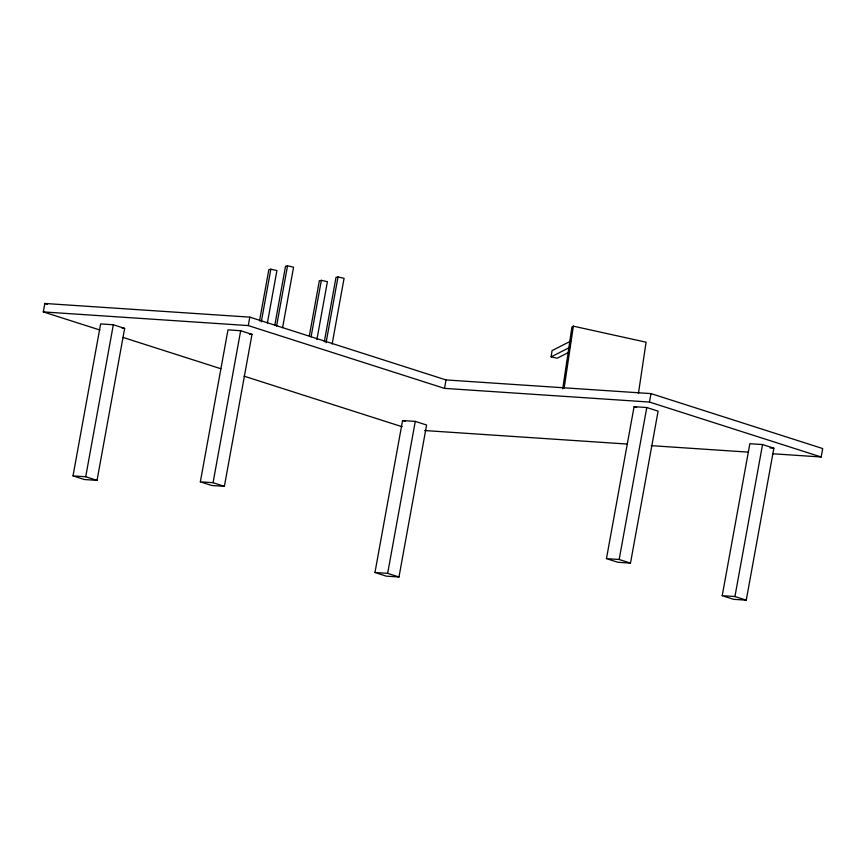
<?xml version="1.0" encoding="UTF-8"?>
<svg xmlns="http://www.w3.org/2000/svg" width="866" height="866" viewBox="0 0 866 866"><rect width="100%" height="100%" fill="white"/><g stroke="black" fill="none" stroke-linecap="round" stroke-linejoin="round"><path stroke-width="1.3" d="M568.81 352.289L557.174 358.21L551.122 356.868L552.053 350.622L570.651 341.15M562.738 388.758L571.961 326.883L573.368 326.168L646.079 342.2L638.426 393.543M564.145 388.044L573.368 326.168M99.904 330.022L43.3 311.912L44.837 303.468L249.819 317.14L446.033 379.936L651.015 393.608L822.7 448.556L821.163 456.988L772.613 453.752M73.015 475.889L100.629 323.927L113.327 324.772L124.65 328.398L97.035 480.37L84.338 479.515L73.015 475.889L85.712 476.744L97.035 480.37M85.712 476.744L113.327 324.772M200.349 481.853L227.975 329.881L240.672 330.725L251.995 334.352L224.381 486.324L211.683 485.48L200.349 481.853L213.058 482.698L224.381 486.324M213.058 482.698L240.672 330.725M821.163 456.988L649.478 402.051L444.496 388.379L248.282 325.584L249.819 317.14M259.529 320.896L268.85 269.618L270.852 269.207L276.914 270.549L267.356 323.137M261.294 321.806L270.852 269.207M274.771 325.41L285.52 266.241L287.523 265.84L293.574 267.172L282.587 327.662M276.525 326.32L287.523 265.84M309.314 335.976L319.348 280.746L321.351 280.346L327.402 281.677L316.891 339.537M311.067 336.885L321.351 280.346M324.306 341.81L336.019 277.38L338.011 276.979L344.073 278.311L332.133 344.051M326.071 342.72L338.011 276.979M374.956 572.523L402.571 420.551L415.269 421.396L426.602 425.022L398.977 576.994L386.279 576.15L374.956 572.523L387.654 573.368L398.977 576.994M387.654 573.368L415.269 421.396M444.496 388.379L446.033 379.936M606.46 558.635L634.074 406.674L646.783 407.518L658.106 411.144L630.491 563.117L617.794 562.261L606.46 558.635L619.158 559.49L630.491 563.117M619.158 559.49L646.783 407.518M649.478 402.051L651.015 393.608M722.222 595.689L749.848 443.717L762.545 444.561L773.868 448.187L746.254 600.16L733.556 599.315L722.222 595.689L734.931 596.533L746.254 600.16M734.931 596.533L762.545 444.561M551.122 356.868L569.72 347.396M43.3 311.912L248.282 325.584M249.462 334.179L251.995 334.352M122.117 328.225L124.65 328.398M770.058 447.939L773.868 448.187M424.686 430.543L626.973 444.041M651.243 445.654L748.343 452.139M634.074 406.674L636.597 407.475M44.837 303.468L47.403 304.291M402.571 420.551L405.093 421.352M123.059 337.437L220.819 368.721M243.974 376.125L402.192 426.765"/></g></svg>
